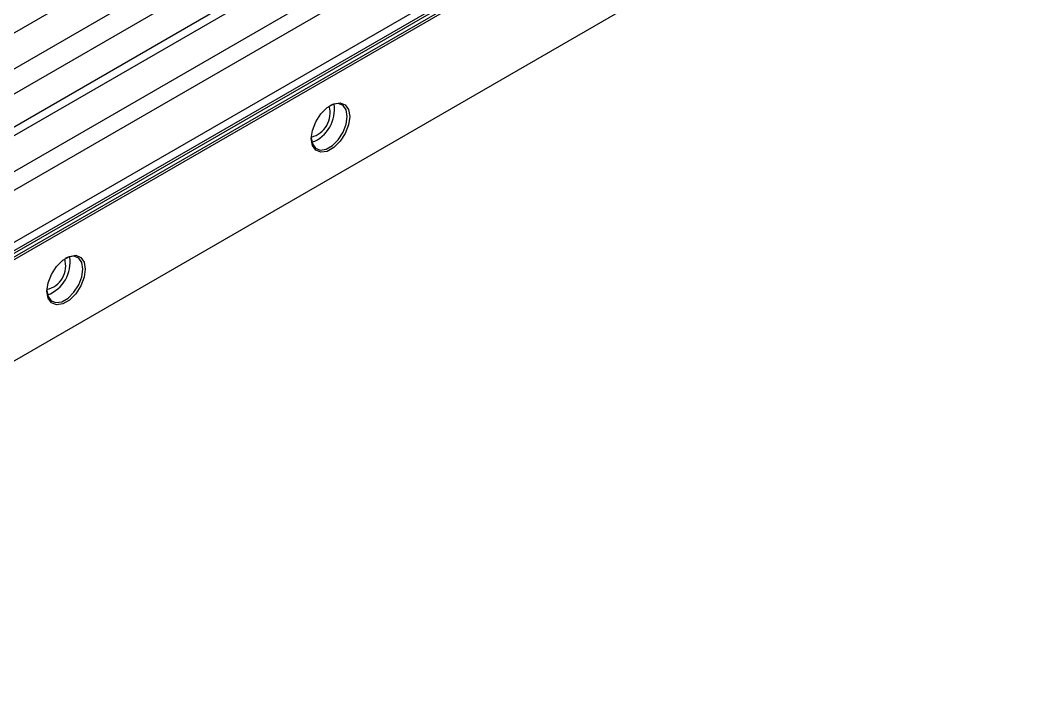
# Model space of a CAD drawing. Header units: millimetres. Extents: x 71 to 341, y 55 to 259.
# Drawn here: x 161.4 to 281.3, y 54.9 to 133.6 of the extents above; entities that cross this region are included whole.
import ezdxf

# ---------------------------------------------------------------- set-up
doc = ezdxf.new("R2010")
doc.units = ezdxf.units.MM

msp = doc.modelspace()

# ---------------------------------------------------------------- linework, layer by layer
at = {"color": 7, "linetype": 'Continuous', "lineweight": 25}
for p, q in [((90.4, 91.6), (267.18, 193.65)), ((94.08, 89.48), (270.86, 191.53)), ((95.35, 87.28), (272.13, 189.33)), ((100.87, 85.56), (277.65, 187.61)), ((98.57, 85.25), (272.45, 185.63)), ((104.55, 83.44), (281.32, 185.49)), ((87.01, 71.11), (263.79, 173.16)), ((92.32, 68.05), (269.09, 170.1)), ((92.7, 67.29), (269.48, 169.34)), ((93.44, 67.4), (270.22, 169.45)), ((93.8, 67.19), (270.57, 169.24)), ((93.94, 66.95), (270.72, 169)), ((93.8, 54.94), (270.57, 156.99)), ((93.94, 55.03), (270.72, 157.08))]:
    msp.add_line(p, q, dxfattribs=at)
at = {"color": 7, "linetype": 'Continuous', "lineweight": 25, "flags": 128}
for points in [[(200.15, 122.3), (200.01, 121.33), (199.62, 120.31), (199.02, 119.38), (198.28, 118.65), (197.49, 118.19), (196.75, 118.08), (196.15, 118.31), (195.76, 118.87), (195.62, 119.69), (195.76, 120.66), (196.15, 121.67), (196.75, 122.6), (197.49, 123.34), (198.28, 123.79), (199.02, 123.91), (199.62, 123.67), (200.01, 123.11), (200.15, 122.3)], [(199.86, 122.3), (199.74, 123.06), (199.37, 123.59), (198.8, 123.81), (198.11, 123.7), (197.81, 123.56)], [(195.62, 119.77), (195.75, 119.08), (196.12, 118.56), (196.68, 118.34), (197.37, 118.45), (198.11, 118.87), (198.8, 119.56), (199.37, 120.44), (199.74, 121.39), (199.86, 122.3)], [(169.03, 104.34), (168.9, 103.36), (168.5, 102.35), (167.9, 101.42), (167.16, 100.68), (166.38, 100.23), (165.64, 100.11), (165.04, 100.35), (164.65, 100.91), (164.51, 101.72), (164.65, 102.7), (165.04, 103.71), (165.64, 104.64), (166.38, 105.38), (167.16, 105.83), (167.9, 105.95), (168.5, 105.71), (168.9, 105.15), (169.03, 104.34)], [(168.75, 104.34), (168.62, 105.1), (168.26, 105.63), (167.69, 105.85), (167, 105.74), (166.7, 105.6)], [(164.51, 101.81), (164.64, 101.12), (165.01, 100.6), (165.57, 100.38), (166.26, 100.49), (167, 100.91), (167.69, 101.6), (168.26, 102.48), (168.62, 103.43), (168.75, 104.34)]]:
    msp.add_lwpolyline(points, dxfattribs=at)
at = {"color": 7, "linetype": 'Continuous', "lineweight": 25}
for centre, radius, start, end in [((194.25, 123.09), 4.1, 290.5769, 9.4285), ((194.94, 122.69), 2.9, 283.7822, 16.2232), ((163.14, 105.13), 4.1, 290.5769, 9.4285), ((163.82, 104.73), 2.9, 283.7822, 16.2232)]:
    msp.add_arc(centre, radius, start, end, dxfattribs=at)

doc.saveas('drawing.dxf')
